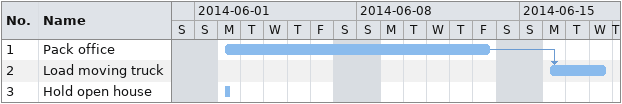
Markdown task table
| ID | Task | Start | Finish | Predecessors |
|---|---|---|---|---|
| 1 | Pack office | 2014-06-02 | 2014-06-13 |  |
| 2 | Load moving truck | 2014-06-16 | 2014-06-18 | 1 |
| 3 | Hold open house | 2014-06-02 | 2014-06-02 |  |
